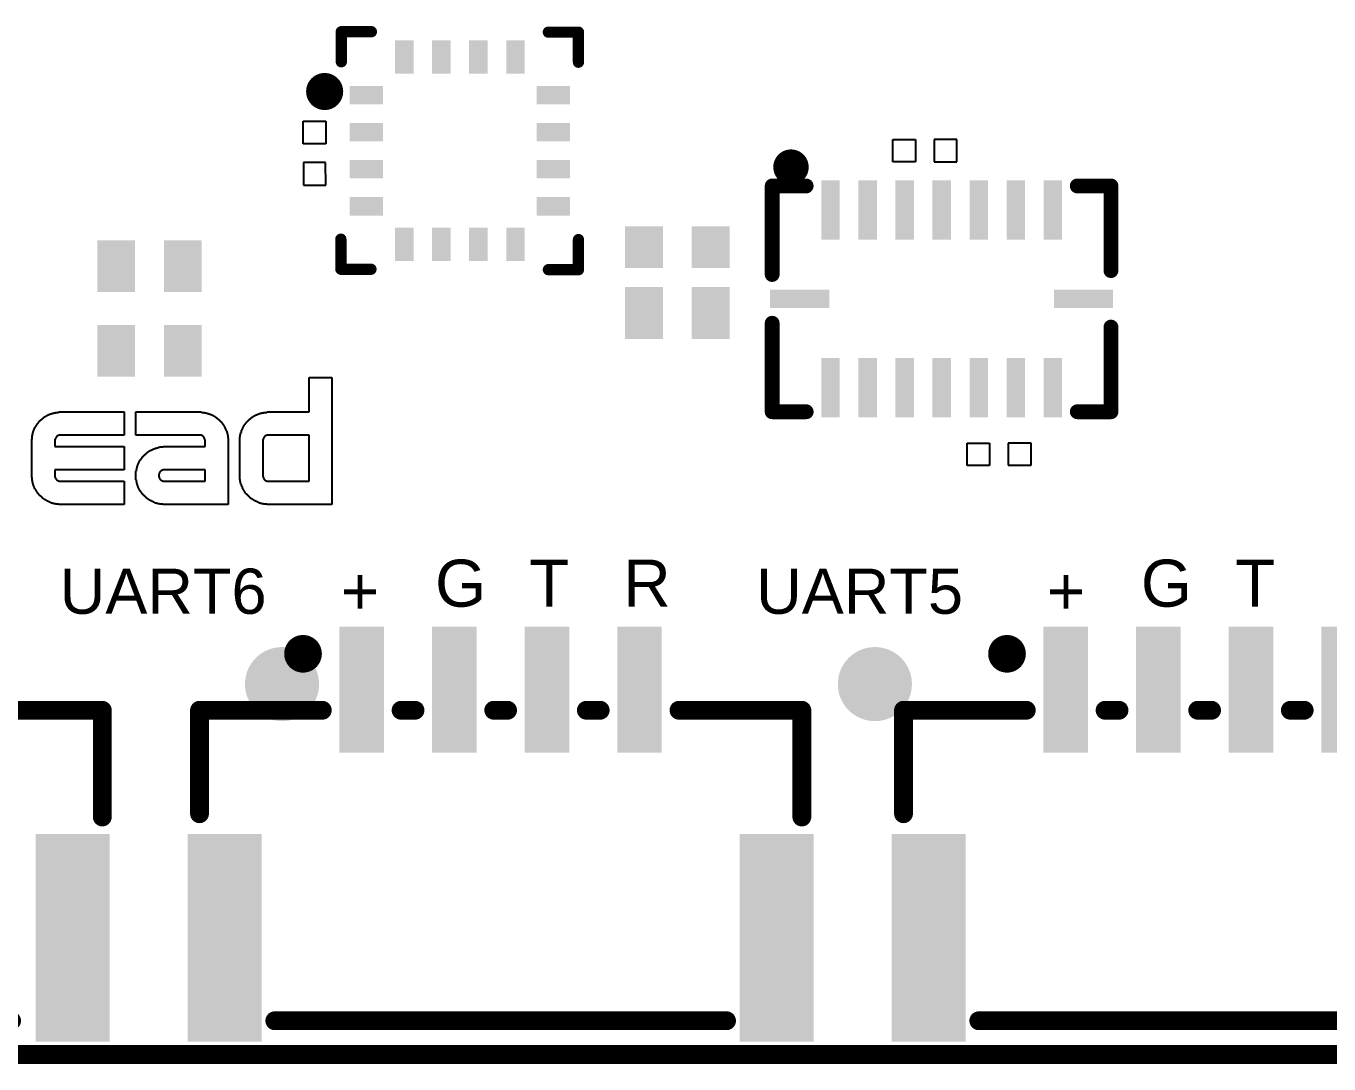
# Model space of a CAD drawing. Header units: inches. Extents: x -3.1 to 90.9, y -0.8 to 60.1.
# Drawn here: x 31.85 to 49.43, y -0.13 to 13.88 of the extents above; entities that cross this region are included whole.
import ezdxf

# ---------------------------------------------------------------- set-up
doc = ezdxf.new("R2010")
doc.units = ezdxf.units.IN
for name, color, linetype in [('Mechanical 1', 6, 'Continuous'), ('Pad Holes', 156, 'Continuous'), ('Top Overlay', 2, 'Continuous'), ('Top Paste', 8, 'Continuous')]:
    doc.layers.add(name, color=color, linetype=linetype)
doc.styles.add('Arial', font='', dxfattribs={"height": 0.2})
doc.styles.get('Arial').set_extended_font_data('Arial')

# ---------------------------------------------------------------- blocks, each defined once
blk = doc.blocks.new('CONN_SMD_4P_P1_25_XUNPU_WAFER_GH1_25_4PLB_58')
at = {"layer": 'Top Paste'}
for points in [[(-1.575, 0.825), (-2.175, 0.825), (-2.175, 2.525), (-1.575, 2.525)], [(-0.325, 0.825), (-0.925, 0.825), (-0.925, 2.525), (-0.325, 2.525)], [(0.925, 0.825), (0.325, 0.825), (0.325, 2.525), (0.925, 2.525)], [(2.175, 0.825), (1.575, 0.825), (1.575, 2.525), (2.175, 2.525)], [(-3.225, -3.075), (-4.225, -3.075), (-4.225, -0.275), (-3.225, -0.275)], [(4.225, -3.075), (3.225, -3.075), (3.225, -0.275), (4.225, -0.275)]]:
    blk.add_hatch(color=8, dxfattribs=at).paths.add_polyline_path(points)
at = {"layer": 'Top Overlay'}
for points, const_width in [([(-2.54, 2.159, 1), (-2.794, 2.159, 1)], 0.254), ([(-2.857, 2.159, 1), (-2.73, 2.159, 1)], 0.127), ([(-2.603, 2.159, 1), (-2.476, 2.159, 1)], 0.127), ([(-4.127, 1.397, 1), (-4, 1.397, 1)], 0.127), ([(-4.127, 1.397, 1), (-4, 1.397, 1)], 0.127), ([(-2.47, 1.397, 1), (-2.343, 1.397, 1)], 0.127), ([(-1.407, 1.397, 1), (-1.28, 1.397, 1)], 0.127), ([(-1.219, 1.397, 1), (-1.092, 1.397, 1)], 0.127), ([(-0.157, 1.397, 1), (-0.03, 1.397, 1)], 0.127), ([(0.03, 1.397, 1), (0.157, 1.397, 1)], 0.127), ([(1.093, 1.397, 1), (1.22, 1.397, 1)], 0.127), ([(1.28, 1.397, 1), (1.407, 1.397, 1)], 0.127), ([(2.343, 1.397, 1), (2.47, 1.397, 1)], 0.127), ([(4.001, 1.397, 1), (4.128, 1.397, 1)], 0.127), ([(4.001, 1.397, 1), (4.128, 1.397, 1)], 0.127), ([(-4.127, 0, 1), (-4, 0, 1)], 0.127), ([(4.001, -0.044, 1), (4.128, -0.044, 1)], 0.127), ([(-3.111, -2.794, 1), (-2.984, -2.794, 1)], 0.127), ([(2.985, -2.794, 1), (3.112, -2.794, 1)], 0.127)]:
    blk.add_lwpolyline(points, format="xyb", close=True, dxfattribs=dict(at, const_width=const_width))
at = {"layer": 'Top Overlay', "const_width": 0.254}
for points in [[(-4.064, 1.397), (-2.406, 1.397)], [(-4.064, 0), (-4.064, 1.397)], [(-1.344, 1.397), (-1.156, 1.397)], [(-0.094, 1.397), (0.094, 1.397)], [(1.156, 1.397), (1.344, 1.397)], [(2.406, 1.397), (4.064, 1.397)], [(4.064, -0.044), (4.064, 1.397)], [(-3.048, -2.794), (3.048, -2.794)]]:
    blk.add_lwpolyline(points, dxfattribs=at)
blk = doc.blocks.new('CONN_SMD_4P_P1_25_XUNPU_WAFER_GH1_25_4PLB_63')
at = {"layer": 'Top Paste'}
for points in [[(-1.575, 0.825), (-2.175, 0.825), (-2.175, 2.525), (-1.575, 2.525)], [(-0.325, 0.825), (-0.925, 0.825), (-0.925, 2.525), (-0.325, 2.525)], [(0.925, 0.825), (0.325, 0.825), (0.325, 2.525), (0.925, 2.525)], [(2.175, 0.825), (1.575, 0.825), (1.575, 2.525), (2.175, 2.525)], [(-3.225, -3.075), (-4.225, -3.075), (-4.225, -0.275), (-3.225, -0.275)], [(4.225, -3.075), (3.225, -3.075), (3.225, -0.275), (4.225, -0.275)]]:
    blk.add_hatch(color=8, dxfattribs=at).paths.add_polyline_path(points)
at = {"layer": 'Top Overlay'}
for points, const_width in [([(-2.54, 2.159, 1), (-2.794, 2.159, 1)], 0.254), ([(-2.857, 2.159, 1), (-2.73, 2.159, 1)], 0.127), ([(-2.603, 2.159, 1), (-2.476, 2.159, 1)], 0.127), ([(-4.127, 1.397, 1), (-4, 1.397, 1)], 0.127), ([(-4.127, 1.397, 1), (-4, 1.397, 1)], 0.127), ([(-2.47, 1.397, 1), (-2.343, 1.397, 1)], 0.127), ([(-1.407, 1.397, 1), (-1.28, 1.397, 1)], 0.127), ([(-1.219, 1.397, 1), (-1.092, 1.397, 1)], 0.127), ([(-0.157, 1.397, 1), (-0.03, 1.397, 1)], 0.127), ([(0.03, 1.397, 1), (0.157, 1.397, 1)], 0.127), ([(1.093, 1.397, 1), (1.22, 1.397, 1)], 0.127), ([(1.28, 1.397, 1), (1.407, 1.397, 1)], 0.127), ([(2.343, 1.397, 1), (2.47, 1.397, 1)], 0.127), ([(4.001, 1.397, 1), (4.128, 1.397, 1)], 0.127), ([(4.001, 1.397, 1), (4.128, 1.397, 1)], 0.127), ([(-4.127, 0, 1), (-4, 0, 1)], 0.127), ([(4.001, -0.044, 1), (4.128, -0.044, 1)], 0.127), ([(-3.111, -2.794, 1), (-2.984, -2.794, 1)], 0.127), ([(2.985, -2.794, 1), (3.112, -2.794, 1)], 0.127)]:
    blk.add_lwpolyline(points, format="xyb", close=True, dxfattribs=dict(at, const_width=const_width))
at = {"layer": 'Top Overlay', "const_width": 0.254}
for points in [[(-4.064, 0), (-4.064, 1.397)], [(-4.064, 1.397), (-2.406, 1.397)], [(-1.344, 1.397), (-1.156, 1.397)], [(-0.094, 1.397), (0.094, 1.397)], [(1.156, 1.397), (1.344, 1.397)], [(2.406, 1.397), (4.064, 1.397)], [(4.064, -0.044), (4.064, 1.397)], [(-3.048, -2.794), (3.048, -2.794)]]:
    blk.add_lwpolyline(points, dxfattribs=at)
blk = doc.blocks.new('CONN_TH_2P_P1_25_XUNPU_WAFER_GH1_25_2PLB_194')
at = {"layer": 'Top Paste'}
for points in [[(-0.325, 0.825), (-0.925, 0.825), (-0.925, 2.525), (-0.325, 2.525)], [(0.925, 0.825), (0.325, 0.825), (0.325, 2.525), (0.925, 2.525)], [(-1.975, -3.075), (-2.975, -3.075), (-2.975, -0.275), (-1.975, -0.275)], [(2.975, -3.075), (1.975, -3.075), (1.975, -0.275), (2.975, -0.275)]]:
    blk.add_hatch(color=8, dxfattribs=at).paths.add_polyline_path(points)
at = {"layer": 'Top Overlay'}
for points, const_width in [([(-1.29, 2.159, 1), (-1.544, 2.159, 1)], 0.254), ([(-1.607, 2.159, 1), (-1.48, 2.159, 1)], 0.127), ([(-1.353, 2.159, 1), (-1.226, 2.159, 1)], 0.127), ([(-2.878, 1.397, 1), (-2.751, 1.397, 1)], 0.127), ([(-2.878, 1.397, 1), (-2.751, 1.397, 1)], 0.127), ([(-1.22, 1.397, 1), (-1.093, 1.397, 1)], 0.127), ([(-0.157, 1.397, 1), (-0.03, 1.397, 1)], 0.127), ([(0.03, 1.397, 1), (0.157, 1.397, 1)], 0.127), ([(1.154, 1.397, 1), (1.281, 1.397, 1)], 0.127), ([(2.811, 1.397, 1), (2.938, 1.397, 1)], 0.127), ([(2.811, 1.397, 1), (2.938, 1.397, 1)], 0.127), ([(-2.878, 0, 1), (-2.751, 0, 1)], 0.127), ([(2.811, -0.044, 1), (2.938, -0.044, 1)], 0.127), ([(-1.807, -2.794, 1), (-1.68, -2.794, 1)], 0.127), ([(1.587, -2.794, 1), (1.714, -2.794, 1)], 0.127)]:
    blk.add_lwpolyline(points, format="xyb", close=True, dxfattribs=dict(at, const_width=const_width))
at = {"layer": 'Top Overlay', "const_width": 0.254}
for points in [[(-2.814, 1.397), (-1.156, 1.397)], [(-2.814, 0), (-2.814, 1.397)], [(-0.094, 1.397), (0.094, 1.397)], [(1.217, 1.397), (2.875, 1.397)], [(2.875, -0.044), (2.875, 1.397)], [(-1.744, -2.794), (1.651, -2.794)]]:
    blk.add_lwpolyline(points, dxfattribs=at)
blk = doc.blocks.new('C0201_253')
at = {"layer": 'Top Paste'}
for p, q in [((-0.124, 0.149), (-0.432, 0.149)), ((-0.432, 0.149), (-0.432, -0.152)), ((-0.124, -0.149), (-0.124, 0.149)), ((0.127, -0.152), (0.127, 0.152)), ((0.127, 0.152), (0.432, 0.152)), ((0.432, 0.152), (0.432, -0.152)), ((-0.432, -0.152), (-0.124, -0.149)), ((0.432, -0.152), (0.127, -0.152))]:
    blk.add_line(p, q, dxfattribs=at)
blk = doc.blocks.new('C0201_254')
at = {"layer": 'Top Paste'}
for p, q in [((-0.124, 0.149), (-0.432, 0.149)), ((-0.432, 0.149), (-0.432, -0.152)), ((-0.124, -0.149), (-0.124, 0.149)), ((0.127, -0.152), (0.127, 0.152)), ((0.127, 0.152), (0.432, 0.152)), ((0.432, 0.152), (0.432, -0.152)), ((-0.432, -0.152), (-0.124, -0.149)), ((0.432, -0.152), (0.127, -0.152))]:
    blk.add_line(p, q, dxfattribs=at)
blk = doc.blocks.new('C0402_256')
at = {"layer": 'Top Paste'}
for points in [[(-0.705, -0.28), (-0.705, 0.28), (-0.195, 0.28), (-0.195, -0.28)], [(0.195, -0.28), (0.195, 0.28), (0.705, 0.28), (0.705, -0.28)]]:
    blk.add_hatch(color=8, dxfattribs=at).paths.add_polyline_path(points)
blk = doc.blocks.new('C0201_257')
at = {"layer": 'Top Paste'}
for p, q in [((-0.124, 0.149), (-0.432, 0.149)), ((-0.432, 0.149), (-0.432, -0.152)), ((-0.124, -0.149), (-0.124, 0.149)), ((0.127, -0.152), (0.127, 0.152)), ((0.127, 0.152), (0.432, 0.152)), ((0.432, 0.152), (0.432, -0.152)), ((-0.432, -0.152), (-0.124, -0.149)), ((0.432, -0.152), (0.127, -0.152))]:
    blk.add_line(p, q, dxfattribs=at)
blk = doc.blocks.new('R0402_348')
at = {"layer": 'Top Paste'}
for points in [[(-0.705, -0.35), (-0.705, 0.35), (-0.195, 0.35), (-0.195, -0.35)], [(0.195, -0.35), (0.195, 0.35), (0.705, 0.35), (0.705, -0.35)]]:
    blk.add_hatch(color=8, dxfattribs=at).paths.add_polyline_path(points)
blk = doc.blocks.new('LGA_16_L4_5_W3_0_P0_50_BL_375')
at = {"layer": 'Top Paste'}
for points in [[(0.125, 1.515), (-0.125, 1.515), (-0.125, 2.315), (0.125, 2.315)], [(-1.6, 1.377), (-1.6, 1.627), (-0.8, 1.627), (-0.8, 1.377)], [(1.6, 1.627), (1.6, 1.377), (0.8, 1.377), (0.8, 1.627)], [(-1.6, 0.877), (-1.6, 1.127), (-0.8, 1.127), (-0.8, 0.877)], [(1.6, 1.127), (1.6, 0.877), (0.8, 0.877), (0.8, 1.127)], [(-1.6, 0.377), (-1.6, 0.627), (-0.8, 0.627), (-0.8, 0.377)], [(1.6, 0.627), (1.6, 0.377), (0.8, 0.377), (0.8, 0.627)], [(-1.6, -0.123), (-1.6, 0.127), (-0.8, 0.127), (-0.8, -0.123)], [(1.6, 0.127), (1.6, -0.123), (0.8, -0.123), (0.8, 0.127)], [(-1.6, -0.623), (-1.6, -0.373), (-0.8, -0.373), (-0.8, -0.623)], [(1.6, -0.373), (1.6, -0.623), (0.8, -0.623), (0.8, -0.373)], [(-1.6, -1.123), (-1.6, -0.873), (-0.8, -0.873), (-0.8, -1.123)], [(1.6, -0.873), (1.6, -1.123), (0.8, -1.123), (0.8, -0.873)], [(-1.6, -1.623), (-1.6, -1.373), (-0.8, -1.373), (-0.8, -1.623)], [(1.6, -1.373), (1.6, -1.623), (0.8, -1.623), (0.8, -1.373)], [(-0.125, -1.515), (0.125, -1.515), (0.125, -2.315), (-0.125, -2.315)]]:
    blk.add_hatch(color=8, dxfattribs=at).paths.add_polyline_path(points)
at = {"layer": 'Top Overlay', "const_width": 0.2}
for points in [[(-1.524, 2.159), (-1.524, 2.286)], [(-0.381, 2.286), (-1.524, 2.286)], [(1.524, 2.286), (0.381, 2.286)], [(1.524, 1.831), (1.524, 2.286)], [(-1.524, 1.831), (-1.524, 2.159)], [(-1.524, -2.286), (-1.524, -1.827)], [(1.524, -2.286), (1.524, -1.827)], [(-0.329, -2.286), (-1.524, -2.286)], [(1.524, -2.286), (0.329, -2.286)]]:
    blk.add_lwpolyline(points, dxfattribs=at)
at = {"layer": 'Top Overlay'}
for points, const_width in [([(-1.574, 2.286, 1), (-1.474, 2.286, 1)], 0.1), ([(-1.574, 2.286, 1), (-1.474, 2.286, 1)], 0.1), ([(-0.431, 2.286, 1), (-0.331, 2.286, 1)], 0.1), ([(0.331, 2.286, 1), (0.431, 2.286, 1)], 0.1), ([(1.474, 2.286, 1), (1.574, 2.286, 1)], 0.1), ([(1.474, 2.286, 1), (1.574, 2.286, 1)], 0.1), ([(-1.574, 2.159, 1), (-1.474, 2.159, 1)], 0.1), ([(-1.574, 2.159, 1), (-1.474, 2.159, 1)], 0.1), ([(-1.574, 1.831, 1), (-1.474, 1.831, 1)], 0.1), ([(1.474, 1.831, 1), (1.574, 1.831, 1)], 0.1), ([(-1.574, -1.827, 1), (-1.474, -1.827, 1)], 0.1), ([(1.474, -1.827, 1), (1.574, -1.827, 1)], 0.1), ([(-1.666, -2.032, 1), (-1.89, -2.032, 1)], 0.254), ([(-1.953, -2.032, 1), (-1.826, -2.032, 1)], 0.127), ([(-1.73, -2.032, 1), (-1.603, -2.032, 1)], 0.127), ([(-1.574, -2.286, 1), (-1.474, -2.286, 1)], 0.1), ([(-1.574, -2.286, 1), (-1.474, -2.286, 1)], 0.1), ([(-0.379, -2.286, 1), (-0.279, -2.286, 1)], 0.1), ([(0.279, -2.286, 1), (0.379, -2.286, 1)], 0.1), ([(1.474, -2.286, 1), (1.574, -2.286, 1)], 0.1), ([(1.474, -2.286, 1), (1.574, -2.286, 1)], 0.1)]:
    blk.add_lwpolyline(points, format="xyb", close=True, dxfattribs=dict(at, const_width=const_width))
blk = doc.blocks.new('LGA_16_L3_0_W3_0_P0_50_BL_SQ_376')
at = {"layer": 'Top Paste'}
for points in [[(-0.625, 1.038), (-0.875, 1.038), (-0.875, 1.488), (-0.625, 1.488)], [(-0.125, 1.038), (-0.375, 1.038), (-0.375, 1.488), (-0.125, 1.488)], [(0.375, 1.038), (0.125, 1.038), (0.125, 1.488), (0.375, 1.488)], [(0.875, 1.038), (0.625, 1.038), (0.625, 1.488), (0.875, 1.488)], [(-1.488, 0.625), (-1.488, 0.875), (-1.038, 0.875), (-1.038, 0.625)], [(1.038, 0.625), (1.038, 0.875), (1.488, 0.875), (1.488, 0.625)], [(-1.488, 0.125), (-1.488, 0.375), (-1.038, 0.375), (-1.038, 0.125)], [(1.038, 0.125), (1.038, 0.375), (1.488, 0.375), (1.488, 0.125)], [(-1.488, -0.375), (-1.488, -0.125), (-1.038, -0.125), (-1.038, -0.375)], [(1.038, -0.375), (1.038, -0.125), (1.488, -0.125), (1.488, -0.375)], [(-1.488, -0.875), (-1.488, -0.625), (-1.038, -0.625), (-1.038, -0.875)], [(1.038, -0.875), (1.038, -0.625), (1.488, -0.625), (1.488, -0.875)], [(-0.625, -1.488), (-0.875, -1.488), (-0.875, -1.038), (-0.625, -1.038)], [(-0.125, -1.488), (-0.375, -1.488), (-0.375, -1.038), (-0.125, -1.038)], [(0.375, -1.488), (0.125, -1.488), (0.125, -1.038), (0.375, -1.038)], [(0.875, -1.488), (0.625, -1.488), (0.625, -1.038), (0.875, -1.038)]]:
    blk.add_hatch(color=8, dxfattribs=at).paths.add_polyline_path(points)
at = {"layer": 'Top Overlay', "const_width": 0.152}
for points in [[(-1.6, 1.194), (-1.6, 1.6)], [(-1.194, 1.6), (-1.6, 1.6)], [(1.606, 1.6), (1.2, 1.6)], [(1.606, 1.194), (1.606, 1.6)], [(-1.606, -1.6), (-1.606, -1.194)], [(1.6, -1.606), (1.6, -1.2)], [(-1.2, -1.6), (-1.606, -1.6)], [(1.6, -1.606), (1.194, -1.606)]]:
    blk.add_lwpolyline(points, dxfattribs=at)
at = {"layer": 'Top Overlay'}
for points, const_width in [([(-1.638, 1.6, 1), (-1.562, 1.6, 1)], 0.076), ([(-1.638, 1.6, 1), (-1.562, 1.6, 1)], 0.076), ([(-1.232, 1.6, 1), (-1.156, 1.6, 1)], 0.076), ([(1.162, 1.6, 1), (1.238, 1.6, 1)], 0.076), ([(1.568, 1.6, 1), (1.644, 1.6, 1)], 0.076), ([(1.568, 1.6, 1), (1.644, 1.6, 1)], 0.076), ([(-1.638, 1.194, 1), (-1.562, 1.194, 1)], 0.076), ([(1.568, 1.194, 1), (1.644, 1.194, 1)], 0.076), ([(-1.644, -1.194, 1), (-1.568, -1.194, 1)], 0.076), ([(1.562, -1.2, 1), (1.638, -1.2, 1)], 0.076), ([(-1.644, -1.6, 1), (-1.568, -1.6, 1)], 0.076), ([(-1.644, -1.6, 1), (-1.568, -1.6, 1)], 0.076), ([(-1.238, -1.6, 1), (-1.162, -1.6, 1)], 0.076), ([(-0.862, -1.7, 1), (-0.737, -1.7, 1)], 0.125), ([(-0.86, -1.7, 1), (-0.735, -1.7, 1)], 0.125), ([(1.156, -1.606, 1), (1.232, -1.606, 1)], 0.076), ([(1.562, -1.606, 1), (1.638, -1.606, 1)], 0.076), ([(1.562, -1.606, 1), (1.638, -1.606, 1)], 0.076), ([(-0.861, -1.95, 1), (-0.736, -1.95, 1)], 0.125), ([(-0.861, -1.95, 1), (-0.736, -1.95, 1)], 0.125)]:
    blk.add_lwpolyline(points, format="xyb", close=True, dxfattribs=dict(at, const_width=const_width))
at = {"layer": 'Top Overlay', "const_width": 0.25}
for points in [[(-0.799, -1.95, -0.994932), (-0.8, -1.7)], [(-0.797, -1.7, -0.994932), (-0.799, -1.95)]]:
    blk.add_lwpolyline(points, format="xyb", dxfattribs=at)
blk = doc.blocks.new('R0402_383')
at = {"layer": 'Top Paste'}
for points in [[(-0.705, -0.35), (-0.705, 0.35), (-0.195, 0.35), (-0.195, -0.35)], [(0.195, -0.35), (0.195, 0.35), (0.705, 0.35), (0.705, -0.35)]]:
    blk.add_hatch(color=8, dxfattribs=at).paths.add_polyline_path(points)
blk = doc.blocks.new('R0402_384')
at = {"layer": 'Top Paste'}
for points in [[(-0.705, -0.35), (-0.705, 0.35), (-0.195, 0.35), (-0.195, -0.35)], [(0.195, -0.35), (0.195, 0.35), (0.705, 0.35), (0.705, -0.35)]]:
    blk.add_hatch(color=8, dxfattribs=at).paths.add_polyline_path(points)
blk = doc.blocks.new('SD_CARD_TF_B_411')
at = {"layer": 'Pad Holes'}
h = blk.add_hatch(color=7, dxfattribs=at)
edge = h.paths.add_edge_path()
edge.add_arc((-0.8, -10.5), 0.5, 0, 360)
h = blk.add_hatch(color=7, dxfattribs=at)
edge = h.paths.add_edge_path()
edge.add_arc((7.2, -10.5), 0.5, 0, 360)

msp = doc.modelspace()

# ---------------------------------------------------------------- linework, layer by layer
at = {"layer": 'Mechanical 1', "const_width": 0.254}
msp.add_lwpolyline([(1, 0), (89, 0)], dxfattribs=at)
at = {"layer": 'Top Overlay'}
for p, q in [((35.666, 8.673), (35.666, 9.14)), ((35.666, 9.14), (35.974, 9.14)), ((35.974, 9.14), (35.974, 7.425)), ((32.106, 8.61), (32.106, 8.615)), ((32.106, 8.615), (32.115, 8.615)), ((32.115, 8.615), (32.115, 8.62)), ((32.115, 8.62), (32.12, 8.62)), ((32.12, 8.62), (32.12, 8.625)), ((32.12, 8.625), (32.13, 8.625)), ((32.13, 8.625), (32.13, 8.63)), ((32.13, 8.63), (32.14, 8.63)), ((32.14, 8.63), (32.14, 8.634)), ((32.14, 8.634), (32.149, 8.634)), ((32.149, 8.634), (32.149, 8.639)), ((32.149, 8.639), (32.164, 8.639)), ((32.164, 8.639), (32.164, 8.644)), ((32.164, 8.644), (32.173, 8.644)), ((32.173, 8.644), (32.173, 8.649)), ((32.173, 8.649), (32.188, 8.649)), ((32.188, 8.649), (32.188, 8.654)), ((32.188, 8.654), (32.202, 8.654)), ((32.202, 8.654), (32.202, 8.659)), ((32.202, 8.659), (32.221, 8.659)), ((32.221, 8.659), (32.221, 8.663)), ((32.221, 8.663), (32.245, 8.663)), ((32.245, 8.663), (32.245, 8.668)), ((32.245, 8.668), (32.284, 8.668)), ((32.284, 8.668), (32.284, 8.673)), ((32.284, 8.673), (33.17, 8.673)), ((33.17, 8.673), (33.17, 8.36)), ((33.329, 8.36), (33.329, 8.673)), ((33.329, 8.673), (34.211, 8.673)), ((34.211, 8.673), (34.211, 8.668)), ((34.211, 8.668), (34.254, 8.668)), ((34.254, 8.668), (34.254, 8.663)), ((34.254, 8.663), (34.274, 8.663)), ((34.274, 8.663), (34.274, 8.659)), ((34.274, 8.659), (34.293, 8.659)), ((34.293, 8.659), (34.293, 8.654)), ((34.293, 8.654), (34.307, 8.654)), ((34.307, 8.654), (34.307, 8.649)), ((34.307, 8.649), (34.322, 8.649)), ((34.322, 8.649), (34.322, 8.644)), ((34.322, 8.644), (34.336, 8.644)), ((34.336, 8.644), (34.336, 8.639)), ((34.336, 8.639), (34.346, 8.639)), ((34.346, 8.639), (34.346, 8.634)), ((34.346, 8.634), (34.356, 8.634)), ((34.356, 8.634), (34.356, 8.63)), ((34.356, 8.63), (34.365, 8.63)), ((34.365, 8.63), (34.365, 8.625)), ((34.365, 8.625), (34.375, 8.625)), ((34.375, 8.625), (34.375, 8.62)), ((34.375, 8.62), (34.384, 8.62)), ((34.384, 8.62), (34.384, 8.615)), ((34.384, 8.615), (34.389, 8.615)), ((34.389, 8.615), (34.389, 8.61)), ((34.914, 8.61), (34.914, 8.615)), ((34.914, 8.615), (34.919, 8.615)), ((34.919, 8.615), (34.919, 8.62)), ((34.919, 8.62), (34.929, 8.62)), ((34.929, 8.62), (34.929, 8.625)), ((34.929, 8.625), (34.939, 8.625)), ((34.939, 8.625), (34.939, 8.63)), ((34.939, 8.63), (34.948, 8.63)), ((34.948, 8.63), (34.948, 8.634)), ((34.948, 8.634), (34.958, 8.634)), ((34.958, 8.634), (34.958, 8.639)), ((34.958, 8.639), (34.967, 8.639)), ((34.967, 8.639), (34.967, 8.644)), ((34.967, 8.644), (34.982, 8.644)), ((34.982, 8.644), (34.982, 8.649)), ((34.982, 8.649), (34.991, 8.649)), ((34.991, 8.649), (34.991, 8.654)), ((34.991, 8.654), (35.011, 8.654)), ((35.011, 8.654), (35.011, 8.659)), ((35.011, 8.659), (35.025, 8.659)), ((35.025, 8.659), (35.025, 8.663)), ((35.025, 8.663), (35.049, 8.663)), ((35.049, 8.663), (35.049, 8.668)), ((35.049, 8.668), (35.093, 8.668)), ((35.093, 8.668), (35.093, 8.673)), ((35.093, 8.673), (35.666, 8.673)), ((31.956, 8.432), (31.956, 8.447)), ((31.956, 8.447), (31.961, 8.447)), ((31.961, 8.447), (31.961, 8.456)), ((31.961, 8.456), (31.966, 8.456)), ((31.966, 8.456), (31.966, 8.466)), ((31.966, 8.466), (31.971, 8.466)), ((31.971, 8.466), (31.971, 8.471)), ((31.971, 8.471), (31.976, 8.471)), ((31.976, 8.471), (31.976, 8.48)), ((31.976, 8.48), (31.981, 8.48)), ((31.981, 8.48), (31.981, 8.49)), ((31.981, 8.49), (31.985, 8.49)), ((31.985, 8.49), (31.985, 8.495)), ((31.985, 8.495), (31.99, 8.495)), ((31.99, 8.495), (31.99, 8.504)), ((31.99, 8.504), (31.995, 8.504)), ((31.995, 8.504), (31.995, 8.509)), ((31.995, 8.509), (32, 8.509)), ((32, 8.509), (32, 8.519)), ((32, 8.519), (32.005, 8.519)), ((32.005, 8.519), (32.005, 8.524)), ((32.005, 8.524), (32.009, 8.524)), ((32.009, 8.524), (32.009, 8.528)), ((32.009, 8.528), (32.014, 8.528)), ((32.014, 8.528), (32.014, 8.533)), ((32.014, 8.533), (32.019, 8.533)), ((32.019, 8.533), (32.019, 8.538)), ((32.019, 8.538), (32.024, 8.538)), ((32.024, 8.538), (32.024, 8.548)), ((32.024, 8.548), (32.029, 8.548)), ((32.029, 8.548), (32.029, 8.553)), ((32.029, 8.553), (32.034, 8.553)), ((32.034, 8.553), (32.034, 8.557)), ((32.034, 8.557), (32.038, 8.557)), ((32.038, 8.557), (32.038, 8.562)), ((32.038, 8.562), (32.043, 8.562)), ((32.043, 8.562), (32.043, 8.567)), ((32.043, 8.567), (32.048, 8.567)), ((32.048, 8.567), (32.048, 8.572)), ((32.048, 8.572), (32.053, 8.572)), ((32.053, 8.572), (32.053, 8.577)), ((32.053, 8.577), (32.062, 8.577)), ((32.062, 8.577), (32.062, 8.581)), ((32.062, 8.581), (32.067, 8.581)), ((32.067, 8.581), (32.067, 8.586)), ((32.067, 8.586), (32.072, 8.586)), ((32.072, 8.586), (32.072, 8.591)), ((32.072, 8.591), (32.077, 8.591)), ((32.077, 8.591), (32.077, 8.596)), ((32.077, 8.596), (32.087, 8.596)), ((32.087, 8.596), (32.087, 8.601)), ((32.087, 8.601), (32.091, 8.601)), ((32.091, 8.601), (32.091, 8.606)), ((32.091, 8.606), (32.101, 8.606)), ((32.101, 8.606), (32.101, 8.61)), ((32.101, 8.61), (32.106, 8.61)), ((34.389, 8.61), (34.399, 8.61)), ((34.399, 8.61), (34.399, 8.606)), ((34.399, 8.606), (34.404, 8.606)), ((34.404, 8.606), (34.404, 8.601)), ((34.404, 8.601), (34.413, 8.601)), ((34.413, 8.601), (34.413, 8.596)), ((34.413, 8.596), (34.418, 8.596)), ((34.418, 8.596), (34.418, 8.591)), ((34.418, 8.591), (34.423, 8.591)), ((34.423, 8.591), (34.423, 8.586)), ((34.423, 8.586), (34.428, 8.586)), ((34.428, 8.586), (34.428, 8.581)), ((34.428, 8.581), (34.437, 8.581)), ((34.437, 8.581), (34.437, 8.577)), ((34.437, 8.577), (34.442, 8.577)), ((34.442, 8.577), (34.442, 8.572)), ((34.442, 8.572), (34.447, 8.572)), ((34.447, 8.572), (34.447, 8.567)), ((34.447, 8.567), (34.452, 8.567)), ((34.452, 8.567), (34.452, 8.562)), ((34.452, 8.562), (34.457, 8.562)), ((34.457, 8.562), (34.457, 8.557)), ((34.457, 8.557), (34.462, 8.557)), ((34.462, 8.557), (34.462, 8.553)), ((34.462, 8.553), (34.466, 8.553)), ((34.466, 8.553), (34.466, 8.548)), ((34.466, 8.548), (34.471, 8.548)), ((34.471, 8.548), (34.471, 8.543)), ((34.471, 8.543), (34.476, 8.543)), ((34.476, 8.543), (34.476, 8.538)), ((34.476, 8.538), (34.481, 8.538)), ((34.481, 8.538), (34.481, 8.533)), ((34.481, 8.533), (34.486, 8.533)), ((34.486, 8.533), (34.486, 8.524)), ((34.486, 8.524), (34.49, 8.524)), ((34.49, 8.524), (34.49, 8.519)), ((34.49, 8.519), (34.495, 8.519)), ((34.495, 8.519), (34.495, 8.514)), ((34.495, 8.514), (34.5, 8.514)), ((34.5, 8.514), (34.5, 8.504)), ((34.5, 8.504), (34.505, 8.504)), ((34.505, 8.504), (34.505, 8.5)), ((34.505, 8.5), (34.51, 8.5)), ((34.51, 8.5), (34.51, 8.49)), ((34.51, 8.49), (34.515, 8.49)), ((34.515, 8.49), (34.515, 8.485)), ((34.515, 8.485), (34.519, 8.485)), ((34.519, 8.485), (34.519, 8.475)), ((34.519, 8.475), (34.524, 8.475)), ((34.524, 8.475), (34.524, 8.466)), ((34.524, 8.466), (34.529, 8.466)), ((34.529, 8.466), (34.529, 8.456)), ((34.529, 8.456), (34.534, 8.456)), ((34.534, 8.456), (34.534, 8.447)), ((34.534, 8.447), (34.539, 8.447)), ((34.539, 8.447), (34.539, 8.437)), ((34.76, 8.427), (34.76, 8.442)), ((34.76, 8.442), (34.765, 8.442)), ((34.765, 8.442), (34.765, 8.451)), ((34.765, 8.451), (34.77, 8.451)), ((34.77, 8.451), (34.77, 8.461)), ((34.77, 8.461), (34.775, 8.461)), ((34.775, 8.461), (34.775, 8.471)), ((34.775, 8.471), (34.78, 8.471)), ((34.78, 8.471), (34.78, 8.475)), ((34.78, 8.475), (34.784, 8.475)), ((34.784, 8.475), (34.784, 8.485)), ((34.784, 8.485), (34.789, 8.485)), ((34.789, 8.485), (34.789, 8.495)), ((34.789, 8.495), (34.794, 8.495)), ((34.794, 8.495), (34.794, 8.5)), ((34.794, 8.5), (34.799, 8.5)), ((34.799, 8.5), (34.799, 8.509)), ((34.799, 8.509), (34.804, 8.509)), ((34.804, 8.509), (34.804, 8.514)), ((34.804, 8.514), (34.808, 8.514)), ((34.808, 8.514), (34.808, 8.519)), ((34.808, 8.519), (34.813, 8.519)), ((34.813, 8.519), (34.813, 8.528)), ((34.813, 8.528), (34.818, 8.528)), ((34.818, 8.528), (34.818, 8.533)), ((34.818, 8.533), (34.823, 8.533)), ((34.823, 8.533), (34.823, 8.538)), ((34.823, 8.538), (34.828, 8.538)), ((34.828, 8.538), (34.828, 8.543)), ((34.828, 8.543), (34.833, 8.543)), ((34.833, 8.543), (34.833, 8.548)), ((34.833, 8.548), (34.837, 8.548)), ((34.837, 8.548), (34.837, 8.553)), ((34.837, 8.553), (34.842, 8.553)), ((34.842, 8.553), (34.842, 8.557)), ((34.842, 8.557), (34.847, 8.557)), ((34.847, 8.557), (34.847, 8.562)), ((34.847, 8.562), (34.852, 8.562)), ((34.852, 8.562), (34.852, 8.567)), ((34.852, 8.567), (34.857, 8.567)), ((34.857, 8.567), (34.857, 8.572)), ((34.857, 8.572), (34.861, 8.572)), ((34.861, 8.572), (34.861, 8.577)), ((34.861, 8.577), (34.866, 8.577)), ((34.866, 8.577), (34.866, 8.581)), ((34.866, 8.581), (34.871, 8.581)), ((34.871, 8.581), (34.871, 8.586)), ((34.871, 8.586), (34.881, 8.586)), ((34.881, 8.586), (34.881, 8.591)), ((34.881, 8.591), (34.886, 8.591)), ((34.886, 8.591), (34.886, 8.596)), ((34.886, 8.596), (34.89, 8.596)), ((34.89, 8.596), (34.89, 8.601)), ((34.89, 8.601), (34.9, 8.601)), ((34.9, 8.601), (34.9, 8.606)), ((34.9, 8.606), (34.905, 8.606)), ((34.905, 8.606), (34.905, 8.61)), ((34.905, 8.61), (34.914, 8.61)), ((31.923, 7.791), (31.923, 8.307)), ((31.923, 8.307), (31.928, 8.307)), ((31.928, 8.307), (31.928, 8.35)), ((31.928, 8.35), (31.932, 8.35)), ((31.932, 8.35), (31.932, 8.374)), ((31.932, 8.374), (31.937, 8.374)), ((31.937, 8.374), (31.937, 8.394)), ((31.937, 8.394), (31.942, 8.394)), ((31.942, 8.394), (31.942, 8.408)), ((31.942, 8.408), (31.947, 8.408)), ((31.947, 8.408), (31.947, 8.422)), ((31.947, 8.422), (31.952, 8.422)), ((31.952, 8.422), (31.952, 8.432)), ((31.952, 8.432), (31.956, 8.432)), ((32.241, 8.307), (32.236, 8.307)), ((32.236, 8.307), (32.236, 8.206)), ((32.245, 8.316), (32.241, 8.316)), ((32.241, 8.316), (32.241, 8.307)), ((32.25, 8.326), (32.245, 8.326)), ((32.245, 8.326), (32.245, 8.316)), ((32.255, 8.336), (32.25, 8.336)), ((32.25, 8.336), (32.25, 8.326)), ((32.26, 8.341), (32.255, 8.341)), ((32.255, 8.341), (32.255, 8.336)), ((32.27, 8.345), (32.26, 8.345)), ((32.26, 8.345), (32.26, 8.341)), ((32.274, 8.35), (32.27, 8.35)), ((32.27, 8.35), (32.27, 8.345)), ((32.289, 8.355), (32.274, 8.355)), ((32.274, 8.355), (32.274, 8.35)), ((32.51, 8.36), (32.289, 8.36)), ((32.289, 8.36), (32.289, 8.355)), ((32.515, 8.36), (32.51, 8.36)), ((33.17, 8.36), (32.515, 8.36)), ((34.211, 8.36), (33.329, 8.36)), ((34.211, 8.355), (34.211, 8.36)), ((34.221, 8.355), (34.211, 8.355)), ((34.221, 8.35), (34.221, 8.355)), ((34.23, 8.35), (34.221, 8.35)), ((34.23, 8.345), (34.23, 8.35)), ((34.235, 8.345), (34.23, 8.345)), ((34.235, 8.341), (34.235, 8.345)), ((34.24, 8.341), (34.235, 8.341)), ((34.24, 8.336), (34.24, 8.341)), ((34.245, 8.336), (34.24, 8.336)), ((34.245, 8.331), (34.245, 8.336)), ((34.25, 8.331), (34.245, 8.331)), ((34.25, 8.321), (34.25, 8.331)), ((34.254, 8.321), (34.25, 8.321)), ((34.254, 8.312), (34.254, 8.321)), ((34.259, 8.312), (34.254, 8.312)), ((34.259, 8.297), (34.259, 8.312)), ((34.264, 8.297), (34.259, 8.297)), ((34.264, 8.206), (34.264, 8.297)), ((34.539, 8.437), (34.543, 8.437)), ((34.543, 8.437), (34.543, 8.427)), ((34.543, 8.427), (34.548, 8.427)), ((34.548, 8.427), (34.548, 8.413)), ((34.548, 8.413), (34.553, 8.413)), ((34.553, 8.413), (34.553, 8.398)), ((34.553, 8.398), (34.558, 8.398)), ((34.558, 8.398), (34.558, 8.379)), ((34.558, 8.379), (34.563, 8.379)), ((34.563, 8.379), (34.563, 8.36)), ((34.563, 8.36), (34.568, 8.36)), ((34.568, 8.36), (34.568, 8.326)), ((34.568, 8.326), (34.572, 8.326)), ((34.572, 8.326), (34.572, 7.425)), ((34.731, 7.762), (34.731, 8.336)), ((34.731, 8.336), (34.736, 8.336)), ((34.736, 8.336), (34.736, 8.365)), ((34.736, 8.365), (34.741, 8.365)), ((34.741, 8.365), (34.741, 8.384)), ((34.741, 8.384), (34.746, 8.384)), ((34.746, 8.384), (34.746, 8.398)), ((34.746, 8.398), (34.751, 8.398)), ((34.751, 8.398), (34.751, 8.413)), ((34.751, 8.413), (34.755, 8.413)), ((34.755, 8.413), (34.755, 8.427)), ((34.755, 8.427), (34.76, 8.427)), ((35.044, 8.302), (35.04, 8.302)), ((35.04, 8.302), (35.04, 7.796)), ((35.049, 8.316), (35.044, 8.316)), ((35.044, 8.316), (35.044, 8.302)), ((35.054, 8.321), (35.049, 8.321)), ((35.049, 8.321), (35.049, 8.316)), ((35.059, 8.331), (35.054, 8.331)), ((35.054, 8.331), (35.054, 8.321)), ((35.064, 8.336), (35.059, 8.336)), ((35.059, 8.336), (35.059, 8.331)), ((35.069, 8.341), (35.064, 8.341)), ((35.064, 8.341), (35.064, 8.336)), ((35.073, 8.345), (35.069, 8.345)), ((35.069, 8.345), (35.069, 8.341)), ((35.083, 8.35), (35.073, 8.35)), ((35.073, 8.35), (35.073, 8.345)), ((35.093, 8.355), (35.083, 8.355)), ((35.083, 8.355), (35.083, 8.35)), ((35.666, 8.36), (35.093, 8.36)), ((35.093, 8.36), (35.093, 8.355)), ((35.666, 7.738), (35.666, 8.36)), ((32.236, 8.206), (33.17, 8.206)), ((33.17, 8.206), (33.17, 7.893)), ((33.44, 8.085), (33.44, 8.09)), ((33.44, 8.09), (33.445, 8.09)), ((33.445, 8.09), (33.445, 8.095)), ((33.445, 8.095), (33.45, 8.095)), ((33.45, 8.095), (33.45, 8.1)), ((33.45, 8.1), (33.455, 8.1)), ((33.455, 8.1), (33.455, 8.104)), ((33.455, 8.104), (33.46, 8.104)), ((33.46, 8.104), (33.46, 8.109)), ((33.46, 8.109), (33.464, 8.109)), ((33.464, 8.109), (33.464, 8.114)), ((33.464, 8.114), (33.469, 8.114)), ((33.469, 8.114), (33.469, 8.119)), ((33.469, 8.119), (33.474, 8.119)), ((33.474, 8.119), (33.474, 8.124)), ((33.474, 8.124), (33.484, 8.124)), ((33.484, 8.124), (33.484, 8.129)), ((33.484, 8.129), (33.488, 8.129)), ((33.488, 8.129), (33.488, 8.133)), ((33.488, 8.133), (33.493, 8.133)), ((33.493, 8.133), (33.493, 8.138)), ((33.493, 8.138), (33.503, 8.138)), ((33.503, 8.138), (33.503, 8.143)), ((33.503, 8.143), (33.508, 8.143)), ((33.508, 8.143), (33.508, 8.148)), ((33.508, 8.148), (33.517, 8.148)), ((33.517, 8.148), (33.517, 8.153)), ((33.517, 8.153), (33.527, 8.153)), ((33.527, 8.153), (33.527, 8.157)), ((33.527, 8.157), (33.537, 8.157)), ((33.537, 8.157), (33.537, 8.162)), ((33.537, 8.162), (33.546, 8.162)), ((33.546, 8.162), (33.546, 8.167)), ((33.546, 8.167), (33.556, 8.167)), ((33.556, 8.167), (33.556, 8.172)), ((33.556, 8.172), (33.566, 8.172)), ((33.566, 8.172), (33.566, 8.177)), ((33.566, 8.177), (33.58, 8.177)), ((33.58, 8.177), (33.58, 8.182)), ((33.58, 8.182), (33.59, 8.182)), ((33.59, 8.182), (33.59, 8.186)), ((33.59, 8.186), (33.609, 8.186)), ((33.609, 8.186), (33.609, 8.191)), ((33.609, 8.191), (33.628, 8.191)), ((33.628, 8.191), (33.628, 8.196)), ((33.628, 8.196), (33.652, 8.196)), ((33.652, 8.196), (33.652, 8.201)), ((33.652, 8.201), (33.696, 8.201)), ((33.696, 8.201), (33.696, 8.206)), ((33.696, 8.206), (34.264, 8.206)), ((33.339, 7.917), (33.339, 7.921)), ((33.339, 7.921), (33.344, 7.921)), ((33.339, 7.902), (33.339, 7.917)), ((33.344, 7.921), (33.344, 7.936)), ((33.344, 7.936), (33.349, 7.936)), ((33.349, 7.936), (33.349, 7.95)), ((33.349, 7.95), (33.354, 7.95)), ((33.354, 7.95), (33.354, 7.965)), ((33.354, 7.965), (33.358, 7.965)), ((33.358, 7.965), (33.358, 7.974)), ((33.358, 7.974), (33.363, 7.974)), ((33.363, 7.974), (33.363, 7.984)), ((33.363, 7.984), (33.368, 7.984)), ((33.368, 7.984), (33.368, 7.994)), ((33.368, 7.994), (33.373, 7.994)), ((33.373, 7.994), (33.373, 8.003)), ((33.373, 8.003), (33.378, 8.003)), ((33.378, 8.003), (33.378, 8.013)), ((33.378, 8.013), (33.382, 8.013)), ((33.382, 8.013), (33.382, 8.018)), ((33.382, 8.018), (33.387, 8.018)), ((33.387, 8.018), (33.387, 8.027)), ((33.387, 8.027), (33.392, 8.027)), ((33.392, 8.027), (33.392, 8.032)), ((33.392, 8.032), (33.397, 8.032)), ((33.397, 8.032), (33.397, 8.042)), ((33.397, 8.042), (33.402, 8.042)), ((33.402, 8.042), (33.402, 8.047)), ((33.402, 8.047), (33.407, 8.047)), ((33.407, 8.047), (33.407, 8.056)), ((33.407, 8.056), (33.411, 8.056)), ((33.411, 8.056), (33.411, 8.061)), ((33.411, 8.061), (33.416, 8.061)), ((33.416, 8.061), (33.416, 8.066)), ((33.416, 8.066), (33.421, 8.066)), ((33.421, 8.066), (33.421, 8.071)), ((33.421, 8.071), (33.426, 8.071)), ((33.426, 8.071), (33.426, 8.076)), ((33.426, 8.076), (33.431, 8.076)), ((33.431, 8.076), (33.431, 8.08)), ((33.431, 8.08), (33.435, 8.08)), ((33.435, 8.08), (33.435, 8.085)), ((33.435, 8.085), (33.44, 8.085)), ((31.928, 7.791), (31.923, 7.791)), ((31.928, 7.748), (31.928, 7.791)), ((31.932, 7.748), (31.928, 7.748)), ((31.932, 7.724), (31.932, 7.748)), ((33.17, 7.893), (32.236, 7.893)), ((32.236, 7.893), (32.236, 7.791)), ((32.236, 7.791), (32.241, 7.791)), ((32.241, 7.791), (32.241, 7.782)), ((32.241, 7.782), (32.245, 7.782)), ((32.245, 7.782), (32.245, 7.772)), ((32.245, 7.772), (32.25, 7.772)), ((32.25, 7.772), (32.25, 7.762)), ((32.25, 7.762), (32.255, 7.762)), ((32.255, 7.762), (32.255, 7.758)), ((32.255, 7.758), (32.26, 7.758)), ((32.26, 7.758), (32.26, 7.753)), ((32.26, 7.753), (32.27, 7.753)), ((32.27, 7.753), (32.27, 7.748)), ((32.27, 7.748), (32.279, 7.748)), ((32.279, 7.748), (32.279, 7.743)), ((32.279, 7.743), (32.289, 7.743)), ((32.289, 7.743), (32.289, 7.738)), ((32.289, 7.738), (33.17, 7.738)), ((33.17, 7.738), (33.17, 7.425)), ((33.329, 7.758), (33.329, 7.873)), ((33.329, 7.873), (33.334, 7.873)), ((33.334, 7.758), (33.329, 7.758)), ((33.334, 7.873), (33.334, 7.902)), ((33.334, 7.902), (33.339, 7.902)), ((33.334, 7.729), (33.334, 7.758)), ((33.643, 7.835), (33.638, 7.835)), ((33.638, 7.835), (33.638, 7.796)), ((33.638, 7.796), (33.643, 7.796)), ((33.647, 7.849), (33.643, 7.849)), ((33.643, 7.849), (33.643, 7.835)), ((33.643, 7.796), (33.643, 7.782)), ((33.643, 7.782), (33.647, 7.782)), ((33.652, 7.859), (33.647, 7.859)), ((33.647, 7.859), (33.647, 7.849)), ((33.647, 7.782), (33.647, 7.772)), ((33.647, 7.772), (33.652, 7.772)), ((33.657, 7.864), (33.652, 7.864)), ((33.652, 7.864), (33.652, 7.859)), ((33.652, 7.772), (33.652, 7.767)), ((33.652, 7.767), (33.657, 7.767)), ((33.662, 7.868), (33.657, 7.868)), ((33.657, 7.868), (33.657, 7.864)), ((33.657, 7.767), (33.657, 7.762)), ((33.657, 7.762), (33.662, 7.762)), ((33.667, 7.873), (33.662, 7.873)), ((33.662, 7.873), (33.662, 7.868)), ((33.662, 7.762), (33.662, 7.758)), ((33.662, 7.758), (33.667, 7.758)), ((33.671, 7.878), (33.667, 7.878)), ((33.667, 7.878), (33.667, 7.873)), ((33.667, 7.758), (33.667, 7.753)), ((33.667, 7.753), (33.671, 7.753)), ((33.681, 7.883), (33.671, 7.883)), ((33.671, 7.883), (33.671, 7.878)), ((33.671, 7.753), (33.671, 7.748)), ((33.671, 7.748), (33.681, 7.748)), ((33.691, 7.888), (33.681, 7.888)), ((33.681, 7.888), (33.681, 7.883)), ((33.681, 7.748), (33.681, 7.743)), ((33.681, 7.743), (33.691, 7.743)), ((34.264, 7.893), (33.691, 7.893)), ((33.691, 7.893), (33.691, 7.888)), ((33.691, 7.743), (33.691, 7.738)), ((33.691, 7.738), (34.264, 7.738)), ((34.264, 7.738), (34.264, 7.893)), ((34.736, 7.762), (34.731, 7.762)), ((34.736, 7.734), (34.736, 7.762)), ((35.04, 7.796), (35.044, 7.796)), ((35.044, 7.796), (35.044, 7.787)), ((35.044, 7.787), (35.049, 7.787)), ((35.049, 7.787), (35.049, 7.777)), ((35.049, 7.777), (35.054, 7.777)), ((35.054, 7.777), (35.054, 7.767)), ((35.054, 7.767), (35.059, 7.767)), ((35.059, 7.767), (35.059, 7.762)), ((35.059, 7.762), (35.064, 7.762)), ((35.064, 7.762), (35.064, 7.758)), ((35.064, 7.758), (35.069, 7.758)), ((35.069, 7.758), (35.069, 7.753)), ((35.069, 7.753), (35.073, 7.753)), ((35.073, 7.753), (35.073, 7.748)), ((35.073, 7.748), (35.083, 7.748)), ((35.083, 7.748), (35.083, 7.743)), ((35.083, 7.743), (35.093, 7.743)), ((35.093, 7.743), (35.093, 7.738)), ((35.093, 7.738), (35.666, 7.738)), ((31.937, 7.724), (31.932, 7.724)), ((31.937, 7.705), (31.937, 7.724)), ((31.942, 7.705), (31.937, 7.705)), ((31.942, 7.69), (31.942, 7.705)), ((31.947, 7.69), (31.942, 7.69)), ((31.947, 7.676), (31.947, 7.69)), ((31.952, 7.676), (31.947, 7.676)), ((31.952, 7.666), (31.952, 7.676)), ((31.956, 7.666), (31.952, 7.666)), ((31.956, 7.652), (31.956, 7.666)), ((31.961, 7.652), (31.956, 7.652)), ((31.961, 7.642), (31.961, 7.652)), ((31.966, 7.642), (31.961, 7.642)), ((31.966, 7.632), (31.966, 7.642)), ((31.971, 7.632), (31.966, 7.632)), ((31.971, 7.628), (31.971, 7.632)), ((31.976, 7.628), (31.971, 7.628)), ((31.976, 7.618), (31.976, 7.628)), ((31.981, 7.618), (31.976, 7.618)), ((31.981, 7.608), (31.981, 7.618)), ((31.985, 7.608), (31.981, 7.608)), ((31.985, 7.603), (31.985, 7.608)), ((31.99, 7.603), (31.985, 7.603)), ((31.99, 7.594), (31.99, 7.603)), ((31.995, 7.594), (31.99, 7.594)), ((31.995, 7.589), (31.995, 7.594)), ((32, 7.589), (31.995, 7.589)), ((32, 7.579), (32, 7.589)), ((32.005, 7.579), (32, 7.579)), ((32.005, 7.575), (32.005, 7.579)), ((32.009, 7.575), (32.005, 7.575)), ((32.009, 7.57), (32.009, 7.575)), ((32.014, 7.57), (32.009, 7.57)), ((32.014, 7.565), (32.014, 7.57)), ((32.019, 7.565), (32.014, 7.565)), ((32.019, 7.56), (32.019, 7.565)), ((33.339, 7.729), (33.334, 7.729)), ((33.339, 7.709), (33.339, 7.729)), ((33.344, 7.709), (33.339, 7.709)), ((33.344, 7.695), (33.344, 7.709)), ((33.349, 7.695), (33.344, 7.695)), ((33.349, 7.681), (33.349, 7.695)), ((33.354, 7.681), (33.349, 7.681)), ((33.354, 7.666), (33.354, 7.681)), ((33.358, 7.666), (33.354, 7.666)), ((33.358, 7.656), (33.358, 7.666)), ((33.363, 7.656), (33.358, 7.656)), ((33.363, 7.647), (33.363, 7.656)), ((33.368, 7.647), (33.363, 7.647)), ((33.368, 7.637), (33.368, 7.647)), ((33.373, 7.637), (33.368, 7.637)), ((33.373, 7.628), (33.373, 7.637)), ((33.378, 7.628), (33.373, 7.628)), ((33.378, 7.618), (33.378, 7.628)), ((33.382, 7.618), (33.378, 7.618)), ((33.382, 7.613), (33.382, 7.618)), ((33.387, 7.613), (33.382, 7.613)), ((33.387, 7.603), (33.387, 7.613)), ((33.392, 7.603), (33.387, 7.603)), ((33.392, 7.594), (33.392, 7.603)), ((33.397, 7.594), (33.392, 7.594)), ((33.397, 7.589), (33.397, 7.594)), ((33.402, 7.589), (33.397, 7.589)), ((33.402, 7.584), (33.402, 7.589)), ((33.407, 7.584), (33.402, 7.584)), ((33.407, 7.575), (33.407, 7.584)), ((33.411, 7.575), (33.407, 7.575)), ((33.411, 7.57), (33.411, 7.575)), ((33.416, 7.57), (33.411, 7.57)), ((33.416, 7.565), (33.416, 7.57)), ((33.421, 7.565), (33.416, 7.565)), ((33.421, 7.56), (33.421, 7.565)), ((34.741, 7.734), (34.736, 7.734)), ((34.741, 7.714), (34.741, 7.734)), ((34.746, 7.714), (34.741, 7.714)), ((34.746, 7.7), (34.746, 7.714)), ((34.751, 7.7), (34.746, 7.7)), ((34.751, 7.685), (34.751, 7.7)), ((34.755, 7.685), (34.751, 7.685)), ((34.755, 7.671), (34.755, 7.685)), ((34.76, 7.671), (34.755, 7.671)), ((34.76, 7.661), (34.76, 7.671)), ((34.765, 7.661), (34.76, 7.661)), ((34.765, 7.647), (34.765, 7.661)), ((34.77, 7.647), (34.765, 7.647)), ((34.77, 7.637), (34.77, 7.647)), ((34.775, 7.637), (34.77, 7.637)), ((34.775, 7.628), (34.775, 7.637)), ((34.78, 7.628), (34.775, 7.628)), ((34.78, 7.623), (34.78, 7.628)), ((34.784, 7.623), (34.78, 7.623)), ((34.784, 7.613), (34.784, 7.623)), ((34.789, 7.613), (34.784, 7.613)), ((34.789, 7.603), (34.789, 7.613)), ((34.794, 7.603), (34.789, 7.603)), ((34.794, 7.599), (34.794, 7.603)), ((34.799, 7.599), (34.794, 7.599)), ((34.799, 7.589), (34.799, 7.599)), ((34.804, 7.589), (34.799, 7.589)), ((34.804, 7.584), (34.804, 7.589)), ((34.808, 7.584), (34.804, 7.584)), ((34.808, 7.579), (34.808, 7.584)), ((34.813, 7.579), (34.808, 7.579)), ((34.813, 7.57), (34.813, 7.579)), ((34.818, 7.57), (34.813, 7.57)), ((34.818, 7.565), (34.818, 7.57)), ((34.823, 7.565), (34.818, 7.565)), ((34.823, 7.56), (34.823, 7.565)), ((32.024, 7.56), (32.019, 7.56)), ((32.024, 7.55), (32.024, 7.56)), ((32.029, 7.55), (32.024, 7.55)), ((32.029, 7.546), (32.029, 7.55)), ((32.034, 7.546), (32.029, 7.546)), ((32.034, 7.541), (32.034, 7.546)), ((32.038, 7.541), (32.034, 7.541)), ((32.038, 7.536), (32.038, 7.541)), ((32.043, 7.536), (32.038, 7.536)), ((32.043, 7.531), (32.043, 7.536)), ((32.048, 7.531), (32.043, 7.531)), ((32.048, 7.526), (32.048, 7.531)), ((32.058, 7.526), (32.048, 7.526)), ((32.058, 7.522), (32.058, 7.526)), ((32.062, 7.522), (32.058, 7.522)), ((32.062, 7.517), (32.062, 7.522)), ((32.067, 7.517), (32.062, 7.517)), ((32.067, 7.512), (32.067, 7.517)), ((32.072, 7.512), (32.067, 7.512)), ((32.072, 7.507), (32.072, 7.512)), ((32.077, 7.507), (32.072, 7.507)), ((32.077, 7.502), (32.077, 7.507)), ((32.087, 7.502), (32.077, 7.502)), ((32.087, 7.497), (32.087, 7.502)), ((32.091, 7.497), (32.087, 7.497)), ((32.091, 7.493), (32.091, 7.497)), ((32.101, 7.493), (32.091, 7.493)), ((32.101, 7.488), (32.101, 7.493)), ((32.106, 7.488), (32.101, 7.488)), ((32.106, 7.483), (32.106, 7.488)), ((32.115, 7.483), (32.106, 7.483)), ((32.115, 7.478), (32.115, 7.483)), ((32.12, 7.478), (32.115, 7.478)), ((32.12, 7.473), (32.12, 7.478)), ((32.13, 7.473), (32.12, 7.473)), ((32.13, 7.469), (32.13, 7.473)), ((32.14, 7.469), (32.13, 7.469)), ((32.14, 7.464), (32.14, 7.469)), ((32.149, 7.464), (32.14, 7.464)), ((32.149, 7.459), (32.149, 7.464)), ((32.164, 7.459), (32.149, 7.459)), ((32.164, 7.454), (32.164, 7.459)), ((32.173, 7.454), (32.164, 7.454)), ((32.173, 7.449), (32.173, 7.454)), ((32.188, 7.449), (32.173, 7.449)), ((32.188, 7.444), (32.188, 7.449)), ((32.202, 7.444), (32.188, 7.444)), ((32.202, 7.44), (32.202, 7.444)), ((32.221, 7.44), (32.202, 7.44)), ((32.221, 7.435), (32.221, 7.44)), ((32.245, 7.435), (32.221, 7.435)), ((32.245, 7.43), (32.245, 7.435)), ((32.284, 7.43), (32.245, 7.43)), ((32.284, 7.425), (32.284, 7.43)), ((33.17, 7.425), (32.284, 7.425)), ((33.426, 7.56), (33.421, 7.56)), ((33.426, 7.555), (33.426, 7.56)), ((33.431, 7.555), (33.426, 7.555)), ((33.431, 7.55), (33.431, 7.555)), ((33.435, 7.55), (33.431, 7.55)), ((33.435, 7.546), (33.435, 7.55)), ((33.44, 7.546), (33.435, 7.546)), ((33.44, 7.541), (33.44, 7.546)), ((33.445, 7.541), (33.44, 7.541)), ((33.445, 7.536), (33.445, 7.541)), ((33.45, 7.536), (33.445, 7.536)), ((33.45, 7.531), (33.45, 7.536)), ((33.455, 7.531), (33.45, 7.531)), ((33.455, 7.526), (33.455, 7.531)), ((33.46, 7.526), (33.455, 7.526)), ((33.46, 7.522), (33.46, 7.526)), ((33.464, 7.522), (33.46, 7.522)), ((33.464, 7.517), (33.464, 7.522)), ((33.469, 7.517), (33.464, 7.517)), ((33.469, 7.512), (33.469, 7.517)), ((33.474, 7.512), (33.469, 7.512)), ((33.474, 7.507), (33.474, 7.512)), ((33.484, 7.507), (33.474, 7.507)), ((33.484, 7.502), (33.484, 7.507)), ((33.488, 7.502), (33.484, 7.502)), ((33.488, 7.497), (33.488, 7.502)), ((33.493, 7.497), (33.488, 7.497)), ((33.493, 7.493), (33.493, 7.497)), ((33.503, 7.493), (33.493, 7.493)), ((33.503, 7.488), (33.503, 7.493)), ((33.508, 7.488), (33.503, 7.488)), ((33.508, 7.483), (33.508, 7.488)), ((33.517, 7.483), (33.508, 7.483)), ((33.517, 7.478), (33.517, 7.483)), ((33.527, 7.478), (33.517, 7.478)), ((33.527, 7.473), (33.527, 7.478)), ((33.537, 7.473), (33.527, 7.473)), ((33.537, 7.469), (33.537, 7.473)), ((33.541, 7.469), (33.537, 7.469)), ((33.541, 7.464), (33.541, 7.469)), ((33.556, 7.464), (33.541, 7.464)), ((33.556, 7.459), (33.556, 7.464)), ((33.566, 7.459), (33.556, 7.459)), ((33.566, 7.454), (33.566, 7.459)), ((33.575, 7.454), (33.566, 7.454)), ((33.575, 7.449), (33.575, 7.454)), ((33.59, 7.449), (33.575, 7.449)), ((33.59, 7.444), (33.59, 7.449)), ((33.604, 7.444), (33.59, 7.444)), ((33.604, 7.44), (33.604, 7.444)), ((33.623, 7.44), (33.604, 7.44)), ((33.623, 7.435), (33.623, 7.44)), ((33.647, 7.435), (33.623, 7.435)), ((33.647, 7.43), (33.647, 7.435)), ((33.691, 7.43), (33.647, 7.43)), ((33.691, 7.425), (33.691, 7.43)), ((34.572, 7.425), (33.691, 7.425)), ((34.828, 7.56), (34.823, 7.56)), ((34.828, 7.555), (34.828, 7.56)), ((34.833, 7.555), (34.828, 7.555)), ((34.833, 7.55), (34.833, 7.555)), ((34.837, 7.55), (34.833, 7.55)), ((34.837, 7.546), (34.837, 7.55)), ((34.842, 7.546), (34.837, 7.546)), ((34.842, 7.541), (34.842, 7.546)), ((34.847, 7.541), (34.842, 7.541)), ((34.847, 7.536), (34.847, 7.541)), ((34.852, 7.536), (34.847, 7.536)), ((34.852, 7.531), (34.852, 7.536)), ((34.857, 7.531), (34.852, 7.531)), ((34.857, 7.526), (34.857, 7.531)), ((34.861, 7.526), (34.857, 7.526)), ((34.861, 7.522), (34.861, 7.526)), ((34.866, 7.522), (34.861, 7.522)), ((34.866, 7.517), (34.866, 7.522)), ((34.871, 7.517), (34.866, 7.517)), ((34.871, 7.512), (34.871, 7.517)), ((34.881, 7.512), (34.871, 7.512)), ((34.881, 7.507), (34.881, 7.512)), ((34.886, 7.507), (34.881, 7.507)), ((34.886, 7.502), (34.886, 7.507)), ((34.89, 7.502), (34.886, 7.502)), ((34.89, 7.497), (34.89, 7.502)), ((34.9, 7.497), (34.89, 7.497)), ((34.9, 7.493), (34.9, 7.497)), ((34.905, 7.493), (34.9, 7.493)), ((34.905, 7.488), (34.905, 7.493)), ((34.914, 7.488), (34.905, 7.488)), ((34.914, 7.483), (34.914, 7.488)), ((34.919, 7.483), (34.914, 7.483)), ((34.919, 7.478), (34.919, 7.483)), ((34.929, 7.478), (34.919, 7.478)), ((34.929, 7.473), (34.929, 7.478)), ((34.939, 7.473), (34.929, 7.473)), ((34.939, 7.469), (34.939, 7.473)), ((34.948, 7.469), (34.939, 7.469)), ((34.948, 7.464), (34.948, 7.469)), ((34.958, 7.464), (34.948, 7.464)), ((34.958, 7.459), (34.958, 7.464)), ((34.967, 7.459), (34.958, 7.459)), ((34.967, 7.454), (34.967, 7.459)), ((34.982, 7.454), (34.967, 7.454)), ((34.982, 7.449), (34.982, 7.454)), ((34.991, 7.449), (34.982, 7.449)), ((34.991, 7.444), (34.991, 7.449)), ((35.011, 7.444), (34.991, 7.444)), ((35.011, 7.44), (35.011, 7.444)), ((35.025, 7.44), (35.011, 7.44)), ((35.025, 7.435), (35.025, 7.44)), ((35.049, 7.435), (35.025, 7.435)), ((35.049, 7.43), (35.049, 7.435)), ((35.093, 7.43), (35.049, 7.43)), ((35.093, 7.425), (35.093, 7.43)), ((35.974, 7.425), (35.093, 7.425))]:
    msp.add_line(p, q, dxfattribs=at)

# ---------------------------------------------------------------- block references
for name, p, rotation in [('LGA_16_L3_0_W3_0_P0_50_BL_SQ_376', (37.7, 12.2), 270), ('C0201_257', (35.739, 12.166), 90), ('C0201_254', (43.974, 12.2), 180), ('LGA_16_L4_5_W3_0_P0_50_BL_375', (44.2, 10.2), 270), ('C0402_256', (40.634, 10.898), 180), ('R0402_384', (33.511, 10.642), 180), ('R0402_383', (33.511, 9.499), 180), ('C0201_253', (44.976, 8.102), 180)]:
    msp.add_blockref(name, p, dxfattribs=dict(rotation=rotation))
for name, p in [('R0402_348', (40.634, 10.009)), ('CONN_TH_2P_P1_25_XUNPU_WAFER_GH1_25_2PLB_194', (30, 3.25)), ('CONN_SMD_4P_P1_25_XUNPU_WAFER_GH1_25_4PLB_58', (38.25, 3.25)), ('CONN_SMD_4P_P1_25_XUNPU_WAFER_GH1_25_4PLB_63', (47.75, 3.25)), ('SD_CARD_TF_B_411', (36.1, 15.5))]:
    msp.add_blockref(name, p)

# ---------------------------------------------------------------- texts
at = {"layer": 'Top Overlay', "style": 'Arial'}
for s, p in [('G', (37.365, 6.045)), ('+', (36.095, 5.939))]:
    msp.add_text(s, height=0.635, dxfattribs=at).set_placement(p)
for s, height, p in [('G', 0.635, (46.89, 6.045)), ('UART6', 0.6096, (32.3, 5.949)), ('T', 0.635, (38.635, 6.045)), ('R', 0.635, (39.905, 6.045)), ('UART5', 0.6096, (41.698, 5.949)), ('T', 0.635, (48.16, 6.045)), ('+', 0.635, (45.62, 5.939))]:
    msp.add_text(s, height=height, rotation=360, dxfattribs=at).set_placement(p)

doc.saveas('drawing.dxf')
